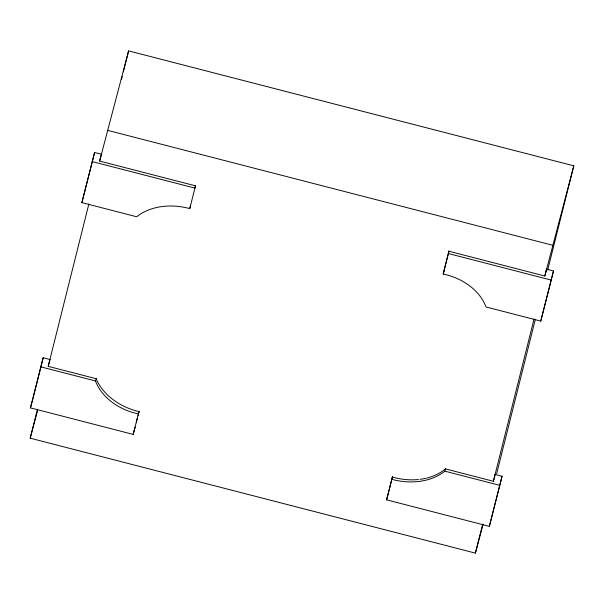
<?xml version="1.0" encoding="UTF-8"?>
<svg xmlns="http://www.w3.org/2000/svg" width="604" height="604" viewBox="0 0 604 604"><rect width="100%" height="100%" fill="white"/><g stroke="black" fill="none" stroke-linecap="round" stroke-linejoin="round"><path stroke-width="0.91" d="M135.168 427.036L133.197 434.412L30.457 407.881L43.171 357.757L50.479 359.644M190.487 205.896L189.754 208.614A55.568 41.555 15 0 0 136.67 216.768L81.88 202.619L94.594 152.495L101.865 154.367M33.114 397.9L43.171 357.757M94.594 152.495L81.88 202.619M483.132 524.242L475.393 553.113L30.2 438.172L37.463 409.195M133.197 434.412L138.943 411.611A55.092 41.2 15 0 1 96.142 378.708L48.199 366.334L88.879 203.941M189.754 208.614L195.507 185.821L99.622 161.064L128.607 50.887L573.8 165.828L547.707 269.98M121.51 79.207L122.197 76.466M123.344 71.899L128.607 50.887M136.293 422.657L137.637 417.304M138.082 415.522L138.98 411.951M494.759 474.351L502.067 476.231L489.346 526.363L386.613 499.84L392.487 476.586M546.212 269.09L553.49 270.969L540.769 321.094L485.978 306.953A51.695 38.656 15 0 0 443.177 274.042L449.051 250.796M387.217 497.568L392.358 477.039A53.899 40.302 15 0 0 418.398 479.516M443.781 271.777L448.923 251.249L544.816 276.005L546.635 269.203L546.182 271.022M475.393 553.113L482.656 524.136M427.013 478.013A53.899 40.302 15 0 0 445.45 468.893L493.392 481.275L534.072 318.882M544.816 276.005L573.8 165.828M496.669 473.725L535.348 319.32M489.346 526.363L502.067 476.231M540.769 321.094L553.49 270.969M30.457 407.881L32.888 398.814M99.622 161.064L101.442 154.262M48.199 366.334L50.019 359.523M30.2 438.172L37.697 410.207M139.063 411.158L138.339 413.883A51.695 38.656 15 0 1 95.538 380.981L96.263 378.255M195.628 185.368L194.903 188.093L92.163 161.562M443.177 274.042L443.902 271.324M386.613 499.84L387.345 497.115M391.754 479.312A55.568 41.555 15 0 0 444.838 471.165L445.571 468.44M493.392 481.275L495.212 474.465M107.331 130.275L552.524 245.216M448.319 253.521L551.059 280.045M40.74 366.832L95.538 380.981M444.838 471.165L499.636 485.306M426.114 478.232A53.899 40.302 15 0 1 419.976 479.342"/></g></svg>
